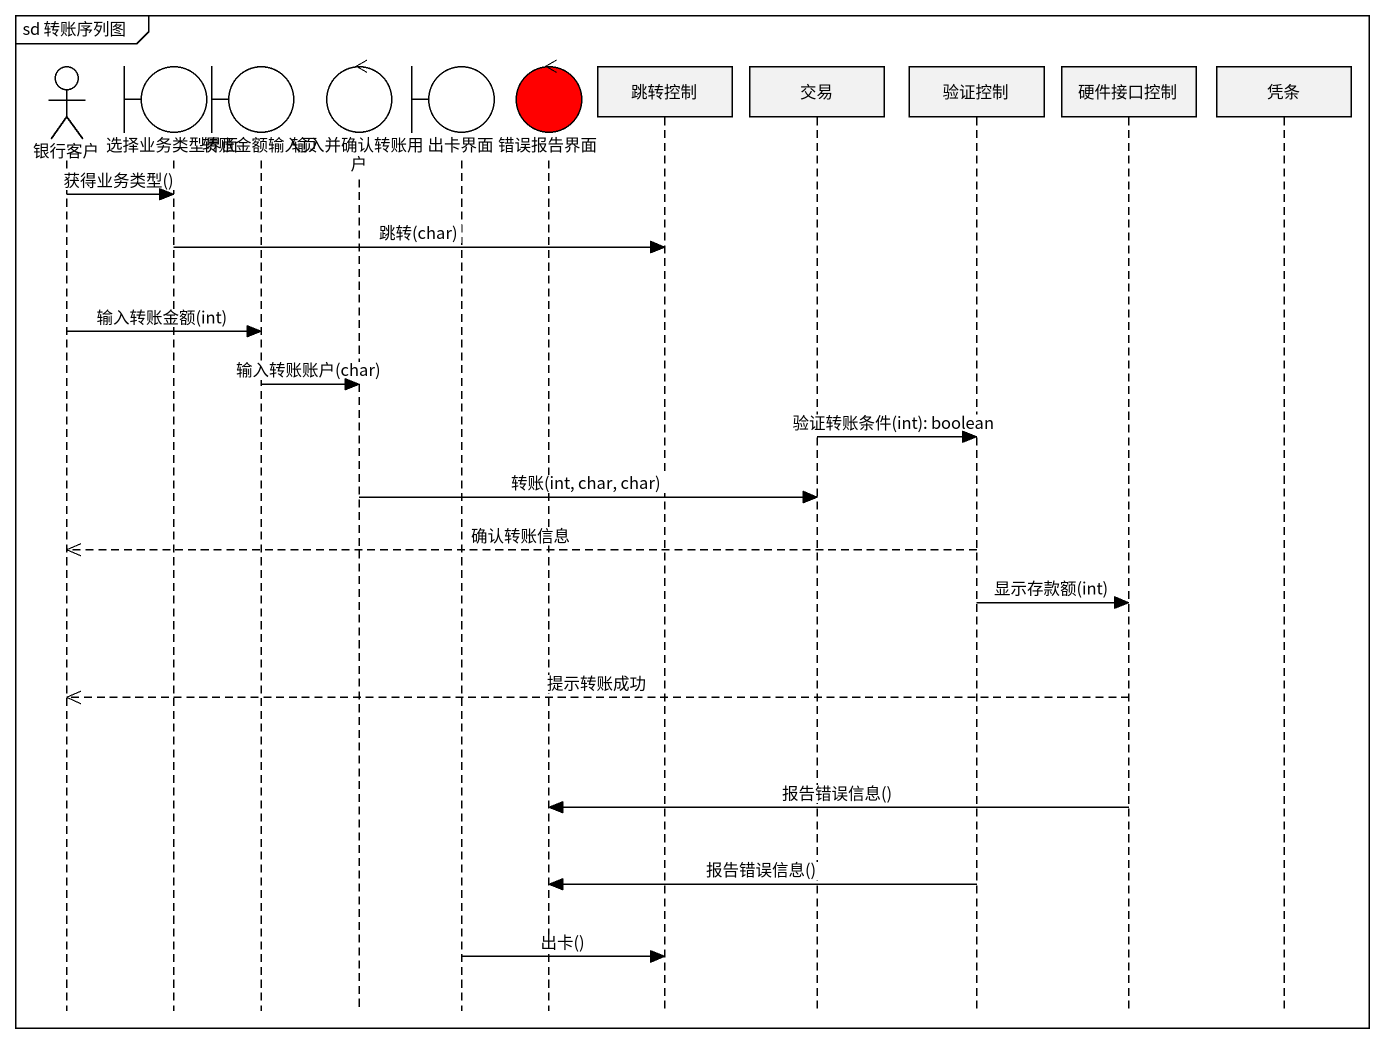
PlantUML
@startuml
mainframe sd 转账序列图
hide footbox
actor 银行客户
boundary 选择业务类型界面
boundary 转账金额输入页
control 输入并确认转账用户
boundary 出卡界面
control 错误报告界面 #FF0000
participant 跳转控制
participant 交易
participant 验证控制
participant 硬件接口控制
participant 凭条

银行客户 -> 选择业务类型界面 : 获得业务类型()
选择业务类型界面 -> 跳转控制 : 跳转(char)
银行客户 -> 转账金额输入页 : 输入转账金额(int)
转账金额输入页 -> 输入并确认转账用户 : 输入转账账户(char)
交易 -> 验证控制 : 验证转账条件(int): boolean
输入并确认转账用户 -> 交易 : 转账(int, char, char)
验证控制 -->> 银行客户 : 确认转账信息
验证控制 -> 硬件接口控制 : 显示存款额(int)
硬件接口控制 -->> 银行客户 : 提示转账成功
硬件接口控制 -> 错误报告界面 : 报告错误信息()
验证控制 -> 错误报告界面 : 报告错误信息()
出卡界面 -> 跳转控制 : 出卡()
@enduml
